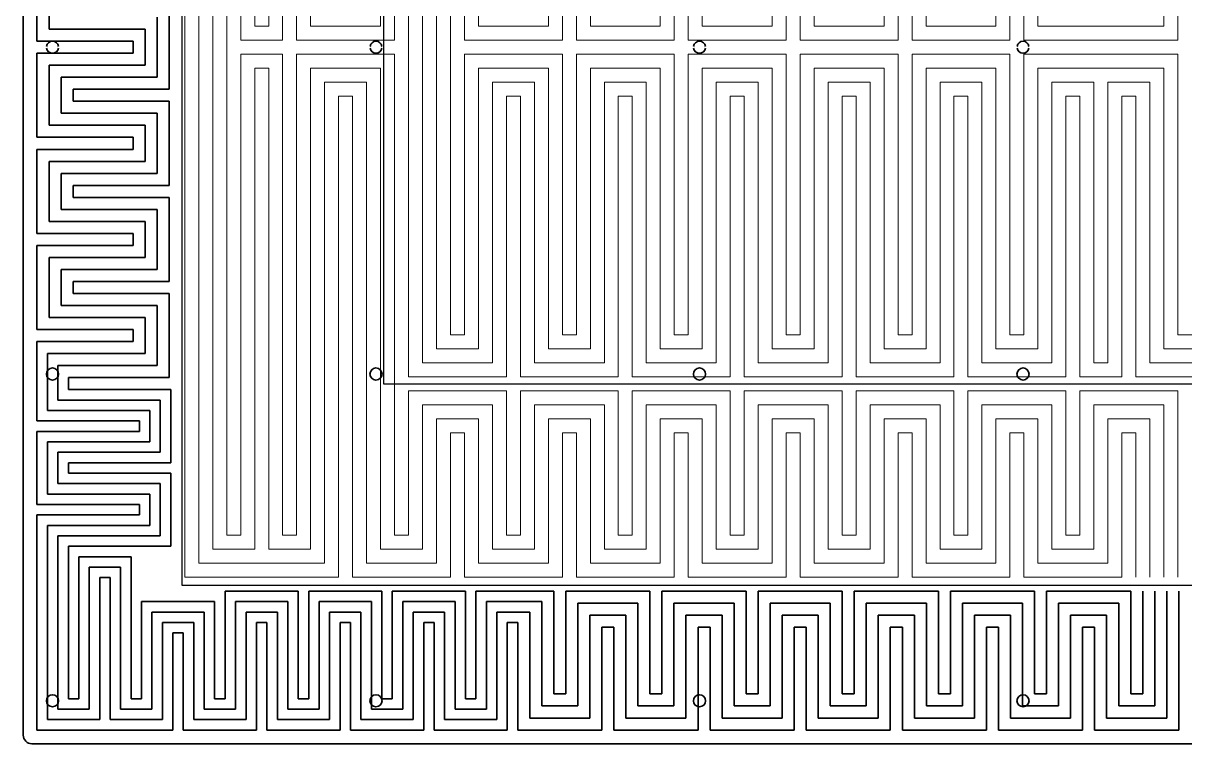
# Model space of a CAD drawing. Header units: millimetres. Extents: x -5937 to 68925, y -3068 to 5300.
# Drawn here: x 56487 to 57162, y 2890 to 3309 of the extents above; entities that cross this region are included whole.
import ezdxf

# ---------------------------------------------------------------- set-up
doc = ezdxf.new("R2010")
doc.units = ezdxf.units.MM
doc.header["$LTSCALE"] = 7
doc.layers.add('参照', color=6, linetype='Continuous', lineweight=9)
doc.layers.add('发热分区', color=20, linetype='Continuous')

msp = doc.modelspace()

# ---------------------------------------------------------------- linework, layer by layer
at = {"color": 7, "linetype": 'Continuous', "lineweight": 35}
for points in [[(56688.809, 3704.893), (56688.809, 3729.893), (56672.809, 3729.893), (56656.809, 3729.893), (56656.809, 3704.893, -0.4142136), (56651.809, 3699.893), (56491.809, 3699.893, 0.4142136), (56486.809, 3694.893), (56486.809, 2894.893, 0.4142136), (56491.809, 2889.893), (57831.809, 2889.893, 0.4142136), (57836.809, 2894.893), (57836.809, 3694.893, 0.4142136), (57831.809, 3699.893), (57671.809, 3699.893, -0.4142136), (57666.809, 3704.893), (57666.809, 3729.893), (57650.809, 3729.893), (57634.809, 3729.893), (57634.809, 3704.893)], [(56507.273, 3295.393, 0.8660254), (56500.345, 3295.393)], [(56500.345, 3294.393, 0.8660254), (56507.273, 3294.393)], [(56695.273, 3295.393, 0.8660254), (56688.345, 3295.393)], [(56688.345, 3294.393, 0.8660254), (56695.273, 3294.393)], [(56883.273, 3295.393, 0.8660254), (56876.345, 3295.393)], [(56876.345, 3294.393, 0.8660254), (56883.273, 3294.393)], [(57071.273, 3295.393, 0.8660254), (57064.345, 3295.393)], [(57064.345, 3294.393, 0.8660254), (57071.273, 3294.393)]]:
    msp.add_lwpolyline(points, format="xyb", dxfattribs=at)
for centre in [(56503.809, 3104.893), (56691.809, 3104.893), (56879.809, 3104.893), (57067.809, 3104.893), (56503.809, 2914.893), (56691.809, 2914.893), (56879.809, 2914.893), (57067.809, 2914.893)]:
    msp.add_circle(centre, 3.5, dxfattribs=at)
at = {"layer": '参照', "linetype": 'Continuous', "lineweight": 35}
for p, q in [((56494.809, 3298.385), (56494.809, 3347.275)), ((56501.793, 3305.37), (56501.793, 3340.291)), ((56571.636, 3319.338), (56571.636, 3270.448)), ((56564.652, 3277.432), (56564.652, 3312.354)), ((56557.667, 3305.37), (56501.793, 3305.37)), ((56557.667, 3284.417), (56557.667, 3305.37)), ((56550.683, 3298.385), (56494.809, 3298.385)), ((56550.683, 3291.401), (56550.683, 3298.385)), ((56494.809, 3242.511), (56494.809, 3291.401)), ((56494.809, 3291.401), (56550.683, 3291.401)), ((56501.793, 3249.495), (56501.793, 3284.417)), ((56501.793, 3284.417), (56557.667, 3284.417)), ((56508.777, 3256.48), (56508.777, 3277.432)), ((56508.777, 3277.432), (56564.652, 3277.432)), ((56571.636, 3270.448), (56515.761, 3270.448)), ((56515.761, 3270.448), (56515.761, 3263.464)), ((56515.761, 3263.464), (56571.636, 3263.464)), ((56571.636, 3263.464), (56571.636, 3214.574)), ((56564.652, 3256.48), (56508.777, 3256.48)), ((56564.652, 3221.558), (56564.652, 3256.48)), ((56557.667, 3249.495), (56501.793, 3249.495)), ((56557.667, 3228.542), (56557.667, 3249.495)), ((56550.683, 3242.511), (56494.809, 3242.511)), ((56550.683, 3235.527), (56550.683, 3242.511)), ((56494.809, 3186.637), (56494.809, 3235.527)), ((56494.809, 3235.527), (56550.683, 3235.527)), ((56501.793, 3193.621), (56501.793, 3228.542)), ((56501.793, 3228.542), (56557.667, 3228.542)), ((56508.777, 3200.605), (56508.777, 3221.558)), ((56508.777, 3221.558), (56564.652, 3221.558)), ((56571.636, 3214.574), (56515.761, 3214.574)), ((56515.761, 3214.574), (56515.761, 3207.589)), ((56515.761, 3207.589), (56571.636, 3207.589)), ((56571.636, 3207.589), (56571.636, 3158.699)), ((56564.652, 3200.605), (56508.777, 3200.605)), ((56564.652, 3165.684), (56564.652, 3200.605)), ((56557.667, 3193.621), (56501.793, 3193.621)), ((56557.667, 3172.668), (56557.667, 3193.621)), ((56550.683, 3186.637), (56494.809, 3186.637)), ((56550.683, 3179.652), (56550.683, 3186.637)), ((56494.809, 3130.762), (56494.809, 3179.652)), ((56494.809, 3179.652), (56550.683, 3179.652)), ((56501.793, 3137.747), (56501.793, 3172.668)), ((56501.793, 3172.668), (56557.667, 3172.668)), ((56508.777, 3144.731), (56508.777, 3165.684)), ((56508.777, 3165.684), (56564.652, 3165.684)), ((56571.636, 3158.699), (56515.761, 3158.699)), ((56515.761, 3158.699), (56515.761, 3151.715)), ((56515.761, 3151.715), (56571.636, 3151.715)), ((56571.636, 3151.715), (56571.636, 3102.825)), ((56564.652, 3144.731), (56508.777, 3144.731)), ((56564.652, 3109.809), (56564.652, 3144.731)), ((56557.667, 3137.747), (56501.793, 3137.747)), ((56557.667, 3116.794), (56557.667, 3137.747)), ((56550.683, 3130.762), (56494.809, 3130.762)), ((56550.683, 3123.778), (56550.683, 3130.762)), ((56494.809, 3077.621), (56494.809, 3123.778)), ((56494.809, 3123.778), (56550.683, 3123.778)), ((56500.882, 3083.694), (56500.882, 3116.794)), ((56500.882, 3116.794), (56557.667, 3116.794)), ((56506.955, 3089.768), (56506.955, 3109.809)), ((56506.955, 3109.809), (56564.652, 3109.809)), ((56571.636, 3102.825), (56513.028, 3102.825)), ((56513.028, 3102.825), (56513.028, 3095.841)), ((56513.028, 3095.841), (56572.547, 3095.841)), ((56572.547, 3095.841), (56572.547, 3053.328)), ((56566.474, 3089.768), (56506.955, 3089.768)), ((56566.474, 3059.401), (56566.474, 3089.768)), ((56560.4, 3083.694), (56500.882, 3083.694)), ((56560.4, 3065.474), (56560.4, 3083.694)), ((56554.327, 3077.621), (56494.809, 3077.621)), ((56494.809, 3029.035), (56494.809, 3071.548)), ((56494.809, 3071.548), (56554.327, 3071.548)), ((56554.327, 3071.548), (56554.327, 3077.621)), ((56500.882, 3035.108), (56500.882, 3065.474)), ((56500.882, 3065.474), (56560.4, 3065.474)), ((56506.955, 3041.181), (56506.955, 3059.401)), ((56506.955, 3059.401), (56566.474, 3059.401)), ((56572.547, 3053.328), (56513.028, 3053.328)), ((56513.028, 3053.328), (56513.028, 3047.255)), ((56513.028, 3047.255), (56572.547, 3047.255)), ((56572.547, 3047.255), (56572.547, 3004.742)), ((56566.474, 3041.181), (56506.955, 3041.181)), ((56566.474, 3010.815), (56566.474, 3041.181)), ((56560.4, 3035.108), (56500.882, 3035.108)), ((56560.4, 3016.888), (56560.4, 3035.108)), ((56554.327, 3029.035), (56494.809, 3029.035)), ((56554.327, 3022.962), (56554.327, 3029.035)), ((56494.809, 2897.893), (56494.809, 3022.962)), ((56494.809, 3022.962), (56554.327, 3022.962)), ((56500.882, 2903.966), (56500.882, 3016.888)), ((56500.882, 3016.888), (56560.4, 3016.888)), ((56506.955, 2910.04), (56506.955, 3010.815)), ((56506.955, 3010.815), (56566.474, 3010.815)), ((56572.547, 3004.742), (56513.028, 3004.742)), ((56513.028, 3004.742), (56513.028, 2916.113)), ((56519.102, 2916.113), (56519.102, 2998.669)), ((56519.102, 2998.669), (56549.468, 2998.669)), ((56549.468, 2998.669), (56549.468, 2916.113)), ((56543.395, 2992.595), (56525.175, 2992.595)), ((56525.175, 2992.595), (56525.175, 2910.04)), ((56543.395, 2910.04), (56543.395, 2992.595)), ((56537.321, 2986.522), (56531.248, 2986.522)), ((56531.248, 2986.522), (56531.248, 2903.966)), ((56537.321, 2903.966), (56537.321, 2986.522)), ((56604.127, 2916.113), (56604.127, 2978.657)), ((56604.127, 2978.657), (56646.64, 2978.657)), ((56646.64, 2978.657), (56646.64, 2916.113)), ((56652.713, 2916.113), (56652.713, 2978.657)), ((56652.713, 2978.657), (56695.226, 2978.657)), ((56695.226, 2978.657), (56695.226, 2916.113)), ((56701.299, 2916.113), (56701.299, 2978.657)), ((56701.299, 2978.657), (56743.812, 2978.657)), ((56743.812, 2978.657), (56743.812, 2916.113)), ((56749.886, 2916.113), (56749.886, 2978.657)), ((56749.886, 2978.657), (56795.133, 2978.657)), ((56795.133, 2978.657), (56795.133, 2918.846)), ((56802.118, 2918.846), (56802.118, 2978.657)), ((56802.118, 2978.657), (56851.008, 2978.657)), ((56851.008, 2978.657), (56851.008, 2918.846)), ((56857.992, 2918.846), (56857.992, 2978.657)), ((56857.992, 2978.657), (56906.882, 2978.657)), ((56906.882, 2978.657), (56906.882, 2918.846)), ((56913.866, 2918.846), (56913.866, 2978.657)), ((56913.866, 2978.657), (56962.756, 2978.657)), ((56962.756, 2978.657), (56962.756, 2918.846)), ((56969.741, 2918.846), (56969.741, 2978.657)), ((56969.741, 2978.657), (57018.631, 2978.657)), ((57018.631, 2978.657), (57018.631, 2918.846)), ((57025.615, 2918.846), (57025.615, 2978.657)), ((57025.615, 2978.657), (57074.505, 2978.657)), ((57074.505, 2978.657), (57074.505, 2918.846)), ((57081.489, 2918.846), (57081.489, 2978.657)), ((57081.489, 2978.657), (57130.379, 2978.657)), ((57130.379, 2978.657), (57130.379, 2918.846)), ((57137.364, 2918.846), (57137.364, 2978.657)), ((57144.348, 2978.657), (57144.348, 2911.862)), ((57151.332, 2978.657), (57151.332, 2904.877)), ((57158.316, 2978.657), (57158.316, 2897.893)), ((56555.541, 2916.113), (56555.541, 2972.583)), ((56555.541, 2972.583), (56598.054, 2972.583)), ((56598.054, 2972.583), (56598.054, 2916.113)), ((56640.567, 2972.583), (56610.201, 2972.583)), ((56610.201, 2972.583), (56610.201, 2910.04)), ((56640.567, 2910.04), (56640.567, 2972.583)), ((56689.153, 2972.583), (56658.787, 2972.583)), ((56658.787, 2972.583), (56658.787, 2910.04)), ((56689.153, 2910.04), (56689.153, 2972.583)), ((56737.739, 2972.583), (56707.373, 2972.583)), ((56707.373, 2972.583), (56707.373, 2910.04)), ((56737.739, 2910.04), (56737.739, 2972.583)), ((56788.149, 2972.583), (56755.959, 2972.583)), ((56755.959, 2972.583), (56755.959, 2910.04)), ((56788.149, 2911.862), (56788.149, 2972.583)), ((56844.023, 2971.672), (56809.102, 2971.672)), ((56809.102, 2971.672), (56809.102, 2911.862)), ((56844.023, 2911.862), (56844.023, 2971.672)), ((56899.898, 2971.672), (56864.976, 2971.672)), ((56864.976, 2971.672), (56864.976, 2911.862)), ((56899.898, 2911.862), (56899.898, 2971.672)), ((56955.772, 2971.672), (56920.85, 2971.672)), ((56920.85, 2971.672), (56920.85, 2911.862)), ((56955.772, 2911.862), (56955.772, 2971.672)), ((57011.646, 2971.672), (56976.725, 2971.672)), ((56976.725, 2971.672), (56976.725, 2911.862)), ((57011.646, 2911.862), (57011.646, 2971.672)), ((57067.521, 2971.672), (57032.599, 2971.672)), ((57032.599, 2971.672), (57032.599, 2911.862)), ((57067.521, 2911.862), (57067.521, 2971.672)), ((57123.395, 2971.672), (57088.474, 2971.672)), ((57088.474, 2971.672), (57088.474, 2911.862)), ((57123.395, 2911.862), (57123.395, 2971.672)), ((56591.981, 2966.51), (56561.614, 2966.51)), ((56561.614, 2966.51), (56561.614, 2910.04)), ((56591.981, 2910.04), (56591.981, 2966.51)), ((56634.494, 2966.51), (56616.274, 2966.51)), ((56616.274, 2966.51), (56616.274, 2903.966)), ((56634.494, 2903.966), (56634.494, 2966.51)), ((56683.08, 2966.51), (56664.86, 2966.51)), ((56664.86, 2966.51), (56664.86, 2903.966)), ((56683.08, 2903.966), (56683.08, 2966.51)), ((56731.666, 2966.51), (56713.446, 2966.51)), ((56713.446, 2966.51), (56713.446, 2903.966)), ((56731.666, 2903.966), (56731.666, 2966.51)), ((56781.165, 2966.51), (56762.032, 2966.51)), ((56762.032, 2966.51), (56762.032, 2903.966)), ((56781.165, 2904.877), (56781.165, 2966.51)), ((56837.039, 2964.688), (56816.086, 2964.688)), ((56816.086, 2964.688), (56816.086, 2904.877)), ((56837.039, 2904.877), (56837.039, 2964.688)), ((56892.913, 2964.688), (56871.96, 2964.688)), ((56871.96, 2964.688), (56871.96, 2904.877)), ((56892.913, 2904.877), (56892.913, 2964.688)), ((56948.788, 2964.688), (56927.835, 2964.688)), ((56927.835, 2964.688), (56927.835, 2904.877)), ((56948.788, 2904.877), (56948.788, 2964.688)), ((57004.662, 2964.688), (56983.709, 2964.688)), ((56983.709, 2964.688), (56983.709, 2904.877)), ((57004.662, 2904.877), (57004.662, 2964.688)), ((57060.536, 2964.688), (57039.583, 2964.688)), ((57039.583, 2964.688), (57039.583, 2904.877)), ((57060.536, 2904.877), (57060.536, 2964.688)), ((57116.411, 2964.688), (57095.458, 2964.688)), ((57095.458, 2964.688), (57095.458, 2904.877)), ((57116.411, 2904.877), (57116.411, 2964.688)), ((56585.908, 2960.437), (56567.688, 2960.437)), ((56567.688, 2960.437), (56567.688, 2903.966)), ((56585.908, 2903.966), (56585.908, 2960.437)), ((56628.42, 2960.437), (56622.347, 2960.437)), ((56622.347, 2960.437), (56622.347, 2897.893)), ((56628.42, 2897.893), (56628.42, 2960.437)), ((56677.006, 2960.437), (56670.933, 2960.437)), ((56670.933, 2960.437), (56670.933, 2897.893)), ((56677.006, 2897.893), (56677.006, 2960.437)), ((56725.593, 2960.437), (56719.519, 2960.437)), ((56719.519, 2960.437), (56719.519, 2897.893)), ((56725.593, 2897.893), (56725.593, 2960.437)), ((56774.18, 2960.437), (56768.105, 2960.437)), ((56768.105, 2960.437), (56768.105, 2897.893)), ((56774.18, 2897.893), (56774.18, 2960.437)), ((56830.055, 2957.704), (56823.07, 2957.704)), ((56823.07, 2957.704), (56823.07, 2897.893)), ((56830.055, 2897.893), (56830.055, 2957.704)), ((56885.929, 2957.704), (56878.945, 2957.704)), ((56878.945, 2957.704), (56878.945, 2897.893)), ((56885.929, 2897.893), (56885.929, 2957.704)), ((56941.803, 2957.704), (56934.819, 2957.704)), ((56934.819, 2957.704), (56934.819, 2897.893)), ((56941.803, 2897.893), (56941.803, 2957.704)), ((56997.678, 2957.704), (56990.693, 2957.704)), ((56990.693, 2957.704), (56990.693, 2897.893)), ((56997.678, 2897.893), (56997.678, 2957.704)), ((57053.552, 2957.704), (57046.568, 2957.704)), ((57046.568, 2957.704), (57046.568, 2897.893)), ((57053.552, 2897.893), (57053.552, 2957.704)), ((57109.426, 2957.704), (57102.442, 2957.704)), ((57102.442, 2957.704), (57102.442, 2897.893)), ((57109.426, 2897.893), (57109.426, 2957.704)), ((56579.834, 2954.364), (56573.761, 2954.364)), ((56573.761, 2954.364), (56573.761, 2897.893)), ((56579.834, 2897.893), (56579.834, 2954.364)), ((56513.028, 2916.113), (56519.102, 2916.113)), ((56549.468, 2916.113), (56555.541, 2916.113)), ((56598.054, 2916.113), (56604.127, 2916.113)), ((56646.64, 2916.113), (56652.713, 2916.113)), ((56695.226, 2916.113), (56701.299, 2916.113)), ((56743.812, 2916.113), (56749.886, 2916.113)), ((56795.133, 2918.846), (56802.118, 2918.846)), ((56851.008, 2918.846), (56857.992, 2918.846)), ((56906.882, 2918.846), (56913.866, 2918.846)), ((56962.756, 2918.846), (56969.741, 2918.846)), ((57018.631, 2918.846), (57025.615, 2918.846)), ((57074.505, 2918.846), (57081.489, 2918.846)), ((57130.379, 2918.846), (57137.364, 2918.846)), ((56525.175, 2910.04), (56506.955, 2910.04)), ((56561.614, 2910.04), (56543.395, 2910.04)), ((56610.201, 2910.04), (56591.981, 2910.04)), ((56658.787, 2910.04), (56640.567, 2910.04)), ((56707.373, 2910.04), (56689.153, 2910.04)), ((56755.959, 2910.04), (56737.739, 2910.04)), ((56809.102, 2911.862), (56788.149, 2911.862)), ((56864.976, 2911.862), (56844.023, 2911.862)), ((56920.85, 2911.862), (56899.898, 2911.862)), ((56976.725, 2911.862), (56955.772, 2911.862)), ((57032.599, 2911.862), (57011.646, 2911.862)), ((57088.474, 2911.862), (57067.521, 2911.862)), ((57144.348, 2911.862), (57123.395, 2911.862)), ((56531.248, 2903.966), (56500.882, 2903.966)), ((56567.688, 2903.966), (56537.321, 2903.966)), ((56616.274, 2903.966), (56585.908, 2903.966)), ((56664.86, 2903.966), (56634.494, 2903.966)), ((56713.446, 2903.966), (56683.08, 2903.966)), ((56762.032, 2903.966), (56731.666, 2903.966)), ((56816.086, 2904.877), (56781.165, 2904.877)), ((56871.96, 2904.877), (56837.039, 2904.877)), ((56927.835, 2904.877), (56892.913, 2904.877)), ((56983.709, 2904.877), (56948.788, 2904.877)), ((57039.583, 2904.877), (57004.662, 2904.877)), ((57095.458, 2904.877), (57060.536, 2904.877)), ((57151.332, 2904.877), (57116.411, 2904.877)), ((56573.761, 2897.893), (56494.809, 2897.893)), ((56622.347, 2897.893), (56579.834, 2897.893)), ((56670.933, 2897.893), (56628.42, 2897.893)), ((56719.519, 2897.893), (56677.006, 2897.893)), ((56768.105, 2897.893), (56725.593, 2897.893)), ((56823.07, 2897.893), (56774.18, 2897.893)), ((56878.945, 2897.893), (56830.055, 2897.893)), ((56934.819, 2897.893), (56885.929, 2897.893)), ((56990.693, 2897.893), (56941.803, 2897.893)), ((57046.568, 2897.893), (56997.678, 2897.893)), ((57102.442, 2897.893), (57053.552, 2897.893)), ((57158.316, 2897.893), (57109.426, 2897.893))]:
    msp.add_line(p, q, dxfattribs=at)
at = {"layer": '参照', "color": 6}
for points in [[(56580.675, 3603.002), (56580.675, 2986.784), (56670.08, 2986.784), (56670.08, 3266.446), (56678.207, 3266.446), (56678.207, 2986.784), (56735.101, 2986.784), (56735.101, 3070.765), (56743.229, 3070.765), (56743.229, 2986.784), (56800.123, 2986.784), (56800.123, 3070.765), (56808.251, 3070.765), (56808.251, 2986.784), (56865.145, 2986.784), (56865.145, 3070.765), (56873.273, 3070.765), (56873.273, 2986.784), (56930.167, 2986.784), (56930.167, 3070.765), (56938.294, 3070.765), (56938.294, 2986.784), (56995.189, 2986.784), (56995.189, 3070.765), (57003.316, 3070.765), (57003.316, 2986.784), (57060.21, 2986.784), (57060.21, 3070.765), (57068.338, 3070.765), (57068.338, 2986.784), (57125.232, 2986.784), (57125.232, 3070.765), (57133.36, 3070.765), (57133.36, 2986.784)], [(56588.802, 3594.874), (56588.802, 2994.912), (56661.952, 2994.912), (56661.952, 3274.574), (56686.335, 3274.574), (56686.335, 2994.912), (56726.974, 2994.912), (56726.974, 3078.893), (56751.357, 3078.893), (56751.357, 2994.912), (56791.995, 2994.912), (56791.995, 3078.893), (56816.379, 3078.893), (56816.379, 2994.912), (56857.017, 2994.912), (56857.017, 3078.893), (56881.4, 3078.893), (56881.4, 2994.912), (56922.039, 2994.912), (56922.039, 3078.893), (56946.422, 3078.893), (56946.422, 2994.912), (56987.061, 2994.912), (56987.061, 3078.893), (57011.444, 3078.893), (57011.444, 2994.912), (57052.083, 2994.912), (57052.083, 3078.893), (57076.466, 3078.893), (57076.466, 2994.912), (57117.104, 2994.912), (57117.104, 3078.893), (57141.488, 3078.893), (57141.488, 2986.784)], [(57149.615, 2986.784), (57149.615, 3087.02), (57108.977, 3087.02), (57108.977, 3003.04), (57084.593, 3003.04), (57084.593, 3087.02), (57043.955, 3087.02), (57043.955, 3003.04), (57019.572, 3003.04), (57019.572, 3087.02), (56978.933, 3087.02), (56978.933, 3003.04), (56954.55, 3003.04), (56954.55, 3087.02), (56913.911, 3087.02), (56913.911, 3003.04), (56889.528, 3003.04), (56889.528, 3087.02), (56848.889, 3087.02), (56848.889, 3003.04), (56824.506, 3003.04), (56824.506, 3087.02), (56783.868, 3087.02), (56783.868, 3003.04), (56759.485, 3003.04), (56759.485, 3087.02), (56718.846, 3087.02), (56718.846, 3003.04), (56694.463, 3003.04), (56694.463, 3282.702), (56653.824, 3282.702), (56653.824, 3003.04), (56629.441, 3003.04), (56629.441, 3282.702), (56621.313, 3282.702), (56621.313, 3003.04), (56596.93, 3003.04), (56596.93, 3586.746)], [(56621.313, 3586.746), (56621.313, 3307.085), (56629.441, 3307.085), (56629.441, 3586.746)], [(56653.824, 3586.746), (56653.824, 3307.085), (56694.463, 3307.085), (56694.463, 3586.746)], [(57157.743, 2986.784), (57157.743, 3095.148), (57100.849, 3095.148), (57100.849, 3011.168), (57092.721, 3011.168), (57092.721, 3095.148), (57035.827, 3095.148), (57035.827, 3011.168), (57027.699, 3011.168), (57027.699, 3095.148), (56970.805, 3095.148), (56970.805, 3011.168), (56962.678, 3011.168), (56962.678, 3095.148), (56905.784, 3095.148), (56905.784, 3011.168), (56897.656, 3011.168), (56897.656, 3095.148), (56840.762, 3095.148), (56840.762, 3011.168), (56832.634, 3011.168), (56832.634, 3095.148), (56775.74, 3095.148), (56775.74, 3011.168), (56767.612, 3011.168), (56767.612, 3095.148), (56710.718, 3095.148), (56710.718, 3011.168), (56702.59, 3011.168), (56702.59, 3290.829), (56645.696, 3290.829), (56645.696, 3011.168), (56637.569, 3011.168), (56637.569, 3290.829), (56613.185, 3290.829), (56613.185, 3011.168), (56605.058, 3011.168), (56605.058, 3578.619)], [(56613.185, 3578.619), (56613.185, 3298.957), (56637.569, 3298.957), (56637.569, 3578.619)], [(56645.696, 3578.619), (56645.696, 3298.957), (56702.59, 3298.957), (56702.59, 3578.619)], [(57068.338, 3462.127), (57068.338, 3298.957), (57157.743, 3298.957), (57157.743, 3490.574)], [(57076.466, 3470.255), (57076.466, 3307.085), (57149.615, 3307.085), (57149.615, 3490.574)], [(56710.718, 3486.51), (56710.718, 3103.276), (56767.612, 3103.276), (56767.612, 3266.446), (56775.74, 3266.446), (56775.74, 3103.276), (56832.634, 3103.276), (56832.634, 3266.446), (56840.762, 3266.446), (56840.762, 3103.276), (56897.656, 3103.276), (56897.656, 3266.446), (56905.784, 3266.446), (56905.784, 3103.276), (56962.678, 3103.276), (56962.678, 3266.446), (56970.805, 3266.446), (56970.805, 3103.276), (57027.699, 3103.276), (57027.699, 3266.446), (57035.827, 3266.446), (57035.827, 3103.276), (57092.721, 3103.276), (57092.721, 3266.446), (57100.849, 3266.446), (57100.849, 3103.276), (57125.232, 3103.276), (57125.232, 3266.446), (57133.36, 3266.446), (57133.36, 3103.276), (57190.257, 3103.276)], [(56718.846, 3478.383), (56718.846, 3111.404), (56759.485, 3111.404), (56759.485, 3274.574), (56783.868, 3274.574), (56783.868, 3111.404), (56824.506, 3111.404), (56824.506, 3274.574), (56848.889, 3274.574), (56848.889, 3111.404), (56889.528, 3111.404), (56889.528, 3274.574), (56913.911, 3274.574), (56913.911, 3111.404), (56954.55, 3111.404), (56954.55, 3274.574), (56978.933, 3274.574), (56978.933, 3111.404), (57019.572, 3111.404), (57019.572, 3274.574), (57043.955, 3274.574), (57043.955, 3111.404), (57084.593, 3111.404), (57084.593, 3274.574), (57108.977, 3274.574), (57108.977, 3111.404), (57117.104, 3111.404), (57117.104, 3274.574), (57141.488, 3274.574), (57141.488, 3111.404), (57182.13, 3111.404)], [(57174.002, 3119.531), (57149.615, 3119.531), (57149.615, 3282.702), (57076.466, 3282.702), (57076.466, 3119.531), (57052.083, 3119.531), (57052.083, 3282.702), (57011.444, 3282.702), (57011.444, 3119.531), (56987.061, 3119.531), (56987.061, 3282.702), (56946.422, 3282.702), (56946.422, 3119.531), (56922.039, 3119.531), (56922.039, 3282.702), (56881.4, 3282.702), (56881.4, 3119.531), (56857.017, 3119.531), (56857.017, 3282.702), (56816.379, 3282.702), (56816.379, 3119.531), (56791.995, 3119.531), (56791.995, 3282.702), (56751.357, 3282.702), (56751.357, 3119.531), (56726.974, 3119.531), (56726.974, 3470.255)], [(56751.357, 3470.255), (56751.357, 3307.085), (56791.995, 3307.085), (56791.995, 3470.255)], [(56816.379, 3470.255), (56816.379, 3307.085), (56857.017, 3307.085), (56857.017, 3470.255)], [(56881.4, 3470.255), (56881.4, 3307.085), (56922.039, 3307.085), (56922.039, 3470.255)], [(56946.422, 3470.255), (56946.422, 3307.085), (56987.061, 3307.085), (56987.061, 3470.255)], [(57011.444, 3470.255), (57011.444, 3307.085), (57052.083, 3307.085), (57052.083, 3470.255)], [(57165.874, 3127.659), (57157.743, 3127.659), (57157.743, 3290.829), (57068.338, 3290.829), (57068.338, 3127.659), (57060.21, 3127.659), (57060.21, 3290.829), (57003.316, 3290.829), (57003.316, 3127.659), (56995.189, 3127.659), (56995.189, 3290.829), (56938.294, 3290.829), (56938.294, 3127.659), (56930.167, 3127.659), (56930.167, 3290.829), (56873.273, 3290.829), (56873.273, 3127.659), (56865.145, 3127.659), (56865.145, 3290.829), (56808.251, 3290.829), (56808.251, 3127.659), (56800.123, 3127.659), (56800.123, 3290.829), (56743.229, 3290.829), (56743.229, 3127.659), (56735.101, 3127.659), (56735.101, 3462.127)], [(56743.229, 3462.127), (56743.229, 3298.957), (56800.123, 3298.957), (56800.123, 3462.127)], [(56808.251, 3462.127), (56808.251, 3298.957), (56865.145, 3298.957), (56865.145, 3462.127)], [(56873.273, 3462.127), (56873.273, 3298.957), (56930.167, 3298.957), (56930.167, 3462.127)], [(56938.294, 3462.127), (56938.294, 3298.957), (56995.189, 3298.957), (56995.189, 3462.127)], [(57003.316, 3462.127), (57003.316, 3298.957), (57060.21, 3298.957), (57060.21, 3462.127)]]:
    msp.add_lwpolyline(points, dxfattribs=at)
at = {"layer": '发热分区'}
for points in [[(57744.553, 3607.637), (56579.064, 3607.637), (56579.064, 2982.149), (57744.553, 2982.149)], [(57627.49, 3099.212), (57627.49, 3490.574), (56696.127, 3490.574), (56696.127, 3099.212)]]:
    msp.add_lwpolyline(points, close=True, dxfattribs=at)

doc.saveas('drawing.dxf')
